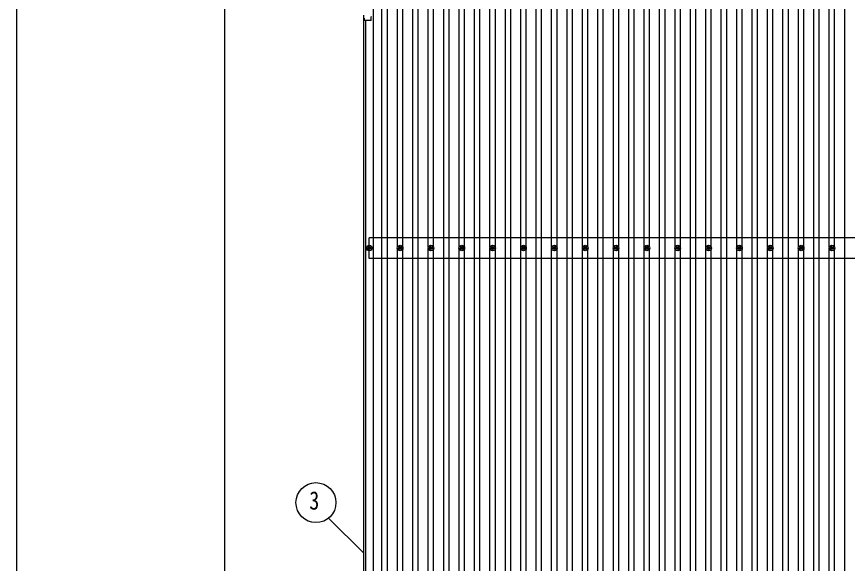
# Model space of a CAD drawing. Units: millimetres, scale not verified. Extents: x -18922 to 18922, y -13365 to 13365.
# Drawn here: x -18922 to -13536, y 1354 to 4898 of the extents above; entities that cross this region are included whole.
import ezdxf
from ezdxf.enums import TextEntityAlignment as Align

# ---------------------------------------------------------------- set-up
doc = ezdxf.new("R2010")
doc.units = ezdxf.units.MM
doc.header["$LTSCALE"] = 50
for name, color, linetype in [('0-5_YKK_13', 4, 'Continuous'), ('0-6_YKK_A1', 4, 'Continuous'), ('0-7_YKK_D', 6, 'Continuous'), ('0-8_YKK_ZWAK', 7, 'Continuous')]:
    doc.layers.add(name, color=color, linetype=linetype)
doc.styles.add('ＭＳ ゴシック', font='')
doc.styles.get('ＭＳ ゴシック').set_extended_font_data('MS Gothic')

msp = doc.modelspace()

# ---------------------------------------------------------------- linework, layer by layer
at = {"layer": '0-5_YKK_13'}
for p, q in [((-16671.41, 4888.07), (-16671.41, 4908.07)), ((-16669.91, 4888.07), (-16671.41, 4888.07)), ((-16669.91, 4888.07), (-16669.91, 4874.07)), ((-16647.31, 4873.07), (-16668.91, 4873.07)), ((-16623.91, 4873.07), (-16646.51, 4873.07)), ((-16622.91, 4874.07), (-16622.91, 4897.67)), ((-16645.91, 3399.89), (-16641.49, 3399.89)), ((-16645.91, 3396.39), (-16641.49, 3396.39)), ((-16637.66, 3408.14), (-16637.66, 3403.72)), ((-16634.16, 3408.14), (-16634.16, 3403.72)), ((-16630.33, 3399.89), (-16625.91, 3399.89)), ((-16630.33, 3396.39), (-16625.91, 3396.39)), ((-16445.91, 3399.89), (-16441.49, 3399.89)), ((-16445.91, 3396.39), (-16441.49, 3396.39)), ((-16437.66, 3408.14), (-16437.66, 3403.72)), ((-16434.16, 3408.14), (-16434.16, 3403.72)), ((-16430.33, 3399.89), (-16425.91, 3399.89)), ((-16430.33, 3396.39), (-16425.91, 3396.39)), ((-16245.91, 3399.89), (-16241.49, 3399.89)), ((-16245.91, 3396.39), (-16241.49, 3396.39)), ((-16237.66, 3408.14), (-16237.66, 3403.72)), ((-16234.16, 3408.14), (-16234.16, 3403.72)), ((-16230.33, 3399.89), (-16225.91, 3399.89)), ((-16230.33, 3396.39), (-16225.91, 3396.39)), ((-16045.91, 3399.89), (-16041.49, 3399.89)), ((-16045.91, 3396.39), (-16041.49, 3396.39)), ((-16037.66, 3408.14), (-16037.66, 3403.72)), ((-16034.16, 3408.14), (-16034.16, 3403.72)), ((-16030.33, 3399.89), (-16025.91, 3399.89)), ((-16030.33, 3396.39), (-16025.91, 3396.39)), ((-15845.91, 3399.89), (-15841.49, 3399.89)), ((-15845.91, 3396.39), (-15841.49, 3396.39)), ((-15837.66, 3408.14), (-15837.66, 3403.72)), ((-15834.16, 3408.14), (-15834.16, 3403.72)), ((-15830.33, 3399.89), (-15825.91, 3399.89)), ((-15830.33, 3396.39), (-15825.91, 3396.39)), ((-15645.91, 3399.89), (-15641.49, 3399.89)), ((-15645.91, 3396.39), (-15641.49, 3396.39)), ((-15637.66, 3408.14), (-15637.66, 3403.72)), ((-15634.16, 3408.14), (-15634.16, 3403.72)), ((-15630.33, 3399.89), (-15625.91, 3399.89)), ((-15630.33, 3396.39), (-15625.91, 3396.39)), ((-15445.91, 3399.89), (-15441.49, 3399.89)), ((-15445.91, 3396.39), (-15441.49, 3396.39)), ((-15437.66, 3408.14), (-15437.66, 3403.72)), ((-15434.16, 3408.14), (-15434.16, 3403.72)), ((-15430.33, 3399.89), (-15425.91, 3399.89)), ((-15430.33, 3396.39), (-15425.91, 3396.39)), ((-15245.91, 3399.89), (-15241.49, 3399.89)), ((-15245.91, 3396.39), (-15241.49, 3396.39)), ((-15237.66, 3408.14), (-15237.66, 3403.72)), ((-15234.16, 3408.14), (-15234.16, 3403.72)), ((-15230.33, 3399.89), (-15225.91, 3399.89)), ((-15230.33, 3396.39), (-15225.91, 3396.39)), ((-15045.91, 3399.89), (-15041.49, 3399.89)), ((-15045.91, 3396.39), (-15041.49, 3396.39)), ((-15037.66, 3408.14), (-15037.66, 3403.72)), ((-15034.16, 3408.14), (-15034.16, 3403.72)), ((-15030.33, 3399.89), (-15025.91, 3399.89)), ((-15030.33, 3396.39), (-15025.91, 3396.39)), ((-14845.91, 3399.89), (-14841.49, 3399.89)), ((-14845.91, 3396.39), (-14841.49, 3396.39)), ((-14837.66, 3408.14), (-14837.66, 3403.72)), ((-14834.16, 3408.14), (-14834.16, 3403.72)), ((-14830.33, 3399.89), (-14825.91, 3399.89)), ((-14830.33, 3396.39), (-14825.91, 3396.39)), ((-14645.91, 3399.89), (-14641.49, 3399.89)), ((-14645.91, 3396.39), (-14641.49, 3396.39)), ((-14637.66, 3408.14), (-14637.66, 3403.72)), ((-14634.16, 3408.14), (-14634.16, 3403.72)), ((-14630.33, 3399.89), (-14625.91, 3399.89)), ((-14630.33, 3396.39), (-14625.91, 3396.39)), ((-14445.91, 3399.89), (-14441.49, 3399.89)), ((-14445.91, 3396.39), (-14441.49, 3396.39)), ((-14437.66, 3408.14), (-14437.66, 3403.72)), ((-14434.16, 3408.14), (-14434.16, 3403.72)), ((-14430.33, 3399.89), (-14425.91, 3399.89)), ((-14430.33, 3396.39), (-14425.91, 3396.39)), ((-14245.91, 3399.89), (-14241.49, 3399.89)), ((-14245.91, 3396.39), (-14241.49, 3396.39)), ((-14237.66, 3408.14), (-14237.66, 3403.72)), ((-14234.16, 3408.14), (-14234.16, 3403.72)), ((-14230.33, 3399.89), (-14225.91, 3399.89)), ((-14230.33, 3396.39), (-14225.91, 3396.39)), ((-14045.91, 3399.89), (-14041.49, 3399.89)), ((-14045.91, 3396.39), (-14041.49, 3396.39)), ((-14037.66, 3408.14), (-14037.66, 3403.72)), ((-14034.16, 3408.14), (-14034.16, 3403.72)), ((-14030.33, 3399.89), (-14025.91, 3399.89)), ((-14030.33, 3396.39), (-14025.91, 3396.39)), ((-13845.91, 3399.89), (-13841.49, 3399.89)), ((-13845.91, 3396.39), (-13841.49, 3396.39)), ((-13837.66, 3408.14), (-13837.66, 3403.72)), ((-13834.16, 3408.14), (-13834.16, 3403.72)), ((-13830.33, 3399.89), (-13825.91, 3399.89)), ((-13830.33, 3396.39), (-13825.91, 3396.39)), ((-13645.91, 3399.89), (-13641.49, 3399.89)), ((-13645.91, 3396.39), (-13641.49, 3396.39)), ((-13637.66, 3408.14), (-13637.66, 3403.72)), ((-13634.16, 3408.14), (-13634.16, 3403.72)), ((-13630.33, 3399.89), (-13625.91, 3399.89)), ((-13630.33, 3396.39), (-13625.91, 3396.39)), ((-16637.66, 3392.56), (-16637.66, 3388.14)), ((-16634.16, 3392.56), (-16634.16, 3388.14)), ((-16437.66, 3392.56), (-16437.66, 3388.14)), ((-16434.16, 3392.56), (-16434.16, 3388.14)), ((-16237.66, 3392.56), (-16237.66, 3388.14)), ((-16234.16, 3392.56), (-16234.16, 3388.14)), ((-16037.66, 3392.56), (-16037.66, 3388.14)), ((-16034.16, 3392.56), (-16034.16, 3388.14)), ((-15837.66, 3392.56), (-15837.66, 3388.14)), ((-15834.16, 3392.56), (-15834.16, 3388.14)), ((-15637.66, 3392.56), (-15637.66, 3388.14)), ((-15634.16, 3392.56), (-15634.16, 3388.14)), ((-15437.66, 3392.56), (-15437.66, 3388.14)), ((-15434.16, 3392.56), (-15434.16, 3388.14)), ((-15237.66, 3392.56), (-15237.66, 3388.14)), ((-15234.16, 3392.56), (-15234.16, 3388.14)), ((-15037.66, 3392.56), (-15037.66, 3388.14)), ((-15034.16, 3392.56), (-15034.16, 3388.14)), ((-14837.66, 3392.56), (-14837.66, 3388.14)), ((-14834.16, 3392.56), (-14834.16, 3388.14)), ((-14637.66, 3392.56), (-14637.66, 3388.14)), ((-14634.16, 3392.56), (-14634.16, 3388.14)), ((-14437.66, 3392.56), (-14437.66, 3388.14)), ((-14434.16, 3392.56), (-14434.16, 3388.14)), ((-14237.66, 3392.56), (-14237.66, 3388.14)), ((-14234.16, 3392.56), (-14234.16, 3388.14)), ((-14037.66, 3392.56), (-14037.66, 3388.14)), ((-14034.16, 3392.56), (-14034.16, 3388.14)), ((-13837.66, 3392.56), (-13837.66, 3388.14)), ((-13834.16, 3392.56), (-13834.16, 3388.14)), ((-13637.66, 3392.56), (-13637.66, 3388.14)), ((-13634.16, 3392.56), (-13634.16, 3388.14))]:
    msp.add_line(p, q, dxfattribs=at)
for centre, radius in [((-16635.91, 3398.14), 18.25), ((-16635.91, 3398.14), 10.15), ((-16635.91, 3398.14), 5.85), ((-16635.91, 3398.14), 5.25), ((-16435.91, 3398.14), 18.25), ((-16435.91, 3398.14), 10.15), ((-16435.91, 3398.14), 5.85), ((-16435.91, 3398.14), 5.25), ((-16235.91, 3398.14), 18.25), ((-16235.91, 3398.14), 10.15), ((-16235.91, 3398.14), 5.85), ((-16235.91, 3398.14), 5.25), ((-16035.91, 3398.14), 18.25), ((-16035.91, 3398.14), 10.15), ((-16035.91, 3398.14), 5.85), ((-16035.91, 3398.14), 5.25), ((-15835.91, 3398.14), 18.25), ((-15835.91, 3398.14), 10.15), ((-15835.91, 3398.14), 5.85), ((-15835.91, 3398.14), 5.25), ((-15635.91, 3398.14), 18.25), ((-15635.91, 3398.14), 10.15), ((-15635.91, 3398.14), 5.85), ((-15635.91, 3398.14), 5.25), ((-15435.91, 3398.14), 18.25), ((-15435.91, 3398.14), 10.15), ((-15435.91, 3398.14), 5.85), ((-15435.91, 3398.14), 5.25), ((-15235.91, 3398.14), 18.25), ((-15235.91, 3398.14), 10.15), ((-15235.91, 3398.14), 5.85), ((-15235.91, 3398.14), 5.25), ((-15035.91, 3398.14), 18.25), ((-15035.91, 3398.14), 10.15), ((-15035.91, 3398.14), 5.85), ((-15035.91, 3398.14), 5.25), ((-14835.91, 3398.14), 18.25), ((-14835.91, 3398.14), 10.15), ((-14835.91, 3398.14), 5.85), ((-14835.91, 3398.14), 5.25), ((-14635.91, 3398.14), 18.25), ((-14635.91, 3398.14), 10.15), ((-14635.91, 3398.14), 5.85), ((-14635.91, 3398.14), 5.25), ((-14435.91, 3398.14), 18.25), ((-14435.91, 3398.14), 10.15), ((-14435.91, 3398.14), 5.85), ((-14435.91, 3398.14), 5.25), ((-14235.91, 3398.14), 18.25), ((-14235.91, 3398.14), 10.15), ((-14235.91, 3398.14), 5.85), ((-14235.91, 3398.14), 5.25), ((-14035.91, 3398.14), 18.25), ((-14035.91, 3398.14), 10.15), ((-14035.91, 3398.14), 5.85), ((-14035.91, 3398.14), 5.25), ((-13835.91, 3398.14), 18.25), ((-13835.91, 3398.14), 10.15), ((-13835.91, 3398.14), 5.85), ((-13835.91, 3398.14), 5.25), ((-13635.91, 3398.14), 18.25), ((-13635.91, 3398.14), 10.15), ((-13635.91, 3398.14), 5.85), ((-13635.91, 3398.14), 5.25)]:
    msp.add_circle(centre, radius, dxfattribs=at)
for centre, radius, start, end in [((-16668.91, 4874.07), 1, 180, 269.99999), ((-16646.91, 4872.77), 0.5, 36.8699, 143.1301), ((-16623.91, 4874.07), 1, 269.99999, 0), ((-16622.61, 4898.07), 0.5, 126.8699, 233.1301)]:
    msp.add_arc(centre, radius, start, end, dxfattribs=at)
at = {"layer": '0-6_YKK_A1'}
for p, q in [((-16609.41, -468.47), (-16609.41, 10261.78)), ((-16553.41, -468.47), (-16553.41, 10261.78)), ((-16518.41, -468.47), (-16518.41, 10261.78)), ((-16353.41, -468.47), (-16353.41, 10261.78)), ((-16318.41, -468.47), (-16318.41, 10261.78)), ((-16153.41, -468.47), (-16153.41, 10261.78)), ((-16118.41, -468.47), (-16118.41, 10261.78)), ((-15953.41, -468.47), (-15953.41, 10261.78)), ((-15918.41, -468.47), (-15918.41, 10261.78)), ((-15753.41, -468.47), (-15753.41, 10261.78)), ((-15718.41, -468.47), (-15718.41, 10261.78)), ((-15553.41, -468.47), (-15553.41, 10261.78)), ((-15518.41, -468.47), (-15518.41, 10261.78)), ((-15353.41, -468.47), (-15353.41, 10261.78)), ((-15318.41, -468.47), (-15318.41, 10261.78)), ((-15153.41, -468.47), (-15153.41, 10261.78)), ((-15118.41, -468.47), (-15118.41, 10261.78)), ((-14953.41, -468.47), (-14953.41, 10261.78)), ((-14918.41, -468.47), (-14918.41, 10261.78)), ((-14753.41, -468.47), (-14753.41, 10261.78)), ((-14718.41, -468.47), (-14718.41, 10261.78)), ((-14553.41, -468.47), (-14553.41, 10261.78)), ((-14518.41, -468.47), (-14518.41, 10261.78)), ((-14353.41, -468.47), (-14353.41, 10261.78)), ((-14318.41, -468.47), (-14318.41, 10261.78)), ((-14153.41, -468.47), (-14153.41, 10261.78)), ((-14118.41, -468.47), (-14118.41, 10261.78)), ((-13953.41, -468.47), (-13953.41, 10261.78)), ((-13918.41, -468.47), (-13918.41, 10261.78)), ((-13753.41, -468.47), (-13753.41, 10261.78)), ((-13718.41, -468.47), (-13718.41, 10261.78)), ((-13553.41, -468.47), (-13553.41, 10261.78)), ((-16453.41, 3403.32), (-16453.41, 6392.96)), ((-16418.41, 3403.32), (-16418.41, 6392.96)), ((-16253.41, 3403.32), (-16253.41, 6392.96)), ((-16218.41, 3403.32), (-16218.41, 6392.96)), ((-16053.41, 3403.32), (-16053.41, 6392.96)), ((-16018.41, 3403.32), (-16018.41, 6392.96)), ((-15853.41, 3403.32), (-15853.41, 6392.96)), ((-15818.41, 3403.32), (-15818.41, 6392.96)), ((-15653.41, 3403.32), (-15653.41, 6392.96)), ((-15618.41, 3403.32), (-15618.41, 6392.96)), ((-15453.41, 3403.32), (-15453.41, 6392.96)), ((-15418.41, 3403.32), (-15418.41, 6392.96)), ((-15253.41, 3403.32), (-15253.41, 6392.96)), ((-15218.41, 3403.32), (-15218.41, 6392.96)), ((-15053.41, 3403.32), (-15053.41, 6392.96)), ((-15018.41, 3403.32), (-15018.41, 6392.96)), ((-14853.41, 3403.32), (-14853.41, 6392.96)), ((-14818.41, 3403.32), (-14818.41, 6392.96)), ((-14653.41, 3403.32), (-14653.41, 6392.96)), ((-14618.41, 3403.32), (-14618.41, 6392.96)), ((-14453.41, 3403.32), (-14453.41, 6392.96)), ((-14418.41, 3403.32), (-14418.41, 6392.96)), ((-14253.41, 3403.32), (-14253.41, 6392.96)), ((-14218.41, 3403.32), (-14218.41, 6392.96)), ((-14053.41, 3403.32), (-14053.41, 6392.96)), ((-14018.41, 3403.32), (-14018.41, 6392.96)), ((-13853.41, 3403.32), (-13853.41, 6392.96)), ((-13818.41, 3403.32), (-13818.41, 6392.96)), ((-13653.41, 3403.32), (-13653.41, 6392.96)), ((-13618.41, 3403.32), (-13618.41, 6392.96)), ((-16670.91, -499.75), (-16670.91, 4888.07)), ((-16658.91, -499.75), (-16658.91, 4873.07)), ((-8833.16, 3465.14), (-16635.91, 3465.14)), ((-16635.91, 3331.14), (-16635.91, 3465.14)), ((-16453.41, 403.32), (-16453.41, 3392.96)), ((-16418.41, 403.32), (-16418.41, 3392.96)), ((-16253.41, 403.32), (-16253.41, 3392.96)), ((-16218.41, 403.32), (-16218.41, 3392.96)), ((-16053.41, 403.32), (-16053.41, 3392.96)), ((-16018.41, 403.32), (-16018.41, 3392.96)), ((-15853.41, 403.32), (-15853.41, 3392.96)), ((-15818.41, 403.32), (-15818.41, 3392.96)), ((-15653.41, 403.32), (-15653.41, 3392.96)), ((-15618.41, 403.32), (-15618.41, 3392.96)), ((-15453.41, 403.32), (-15453.41, 3392.96)), ((-15418.41, 403.32), (-15418.41, 3392.96)), ((-15253.41, 403.32), (-15253.41, 3392.96)), ((-15218.41, 403.32), (-15218.41, 3392.96)), ((-15053.41, 403.32), (-15053.41, 3392.96)), ((-15018.41, 403.32), (-15018.41, 3392.96)), ((-14853.41, 403.32), (-14853.41, 3392.96)), ((-14818.41, 403.32), (-14818.41, 3392.96)), ((-14653.41, 403.32), (-14653.41, 3392.96)), ((-14618.41, 403.32), (-14618.41, 3392.96)), ((-14453.41, 403.32), (-14453.41, 3392.96)), ((-14418.41, 403.32), (-14418.41, 3392.96)), ((-14253.41, 403.32), (-14253.41, 3392.96)), ((-14218.41, 403.32), (-14218.41, 3392.96)), ((-14053.41, 403.32), (-14053.41, 3392.96)), ((-14018.41, 403.32), (-14018.41, 3392.96)), ((-13853.41, 403.32), (-13853.41, 3392.96)), ((-13818.41, 403.32), (-13818.41, 3392.96)), ((-13653.41, 403.32), (-13653.41, 3392.96)), ((-13618.41, 403.32), (-13618.41, 3392.96)), ((-8833.16, 3331.14), (-16635.91, 3331.14))]:
    msp.add_line(p, q, dxfattribs=at)
at = {"layer": '0-7_YKK_D'}
msp.add_line((-16900.63, 1646.51), (-16671.56, 1419.69), dxfattribs=at)
msp.add_circle((-16981.58, 1747.71), 129.6, dxfattribs=at)
at = {"layer": '0-8_YKK_ZWAK'}
msp.add_line((-17572.41, -11362.5), (-17572.41, 12487.5), dxfattribs=at)
msp.add_lwpolyline([(-18922.5, -13365), (18922.5, -13365), (18922.5, 13365), (-18922.5, 13365)], close=True, dxfattribs=at)

# ---------------------------------------------------------------- texts
at = {"layer": '0-7_YKK_D', "style": 'ＭＳ ゴシック', "width": 0.8}
msp.add_text('3', height=118.8, dxfattribs=at).set_placement((-17024.78, 1666.71), align=Align.BOTTOM_LEFT)

doc.saveas('drawing.dxf')
